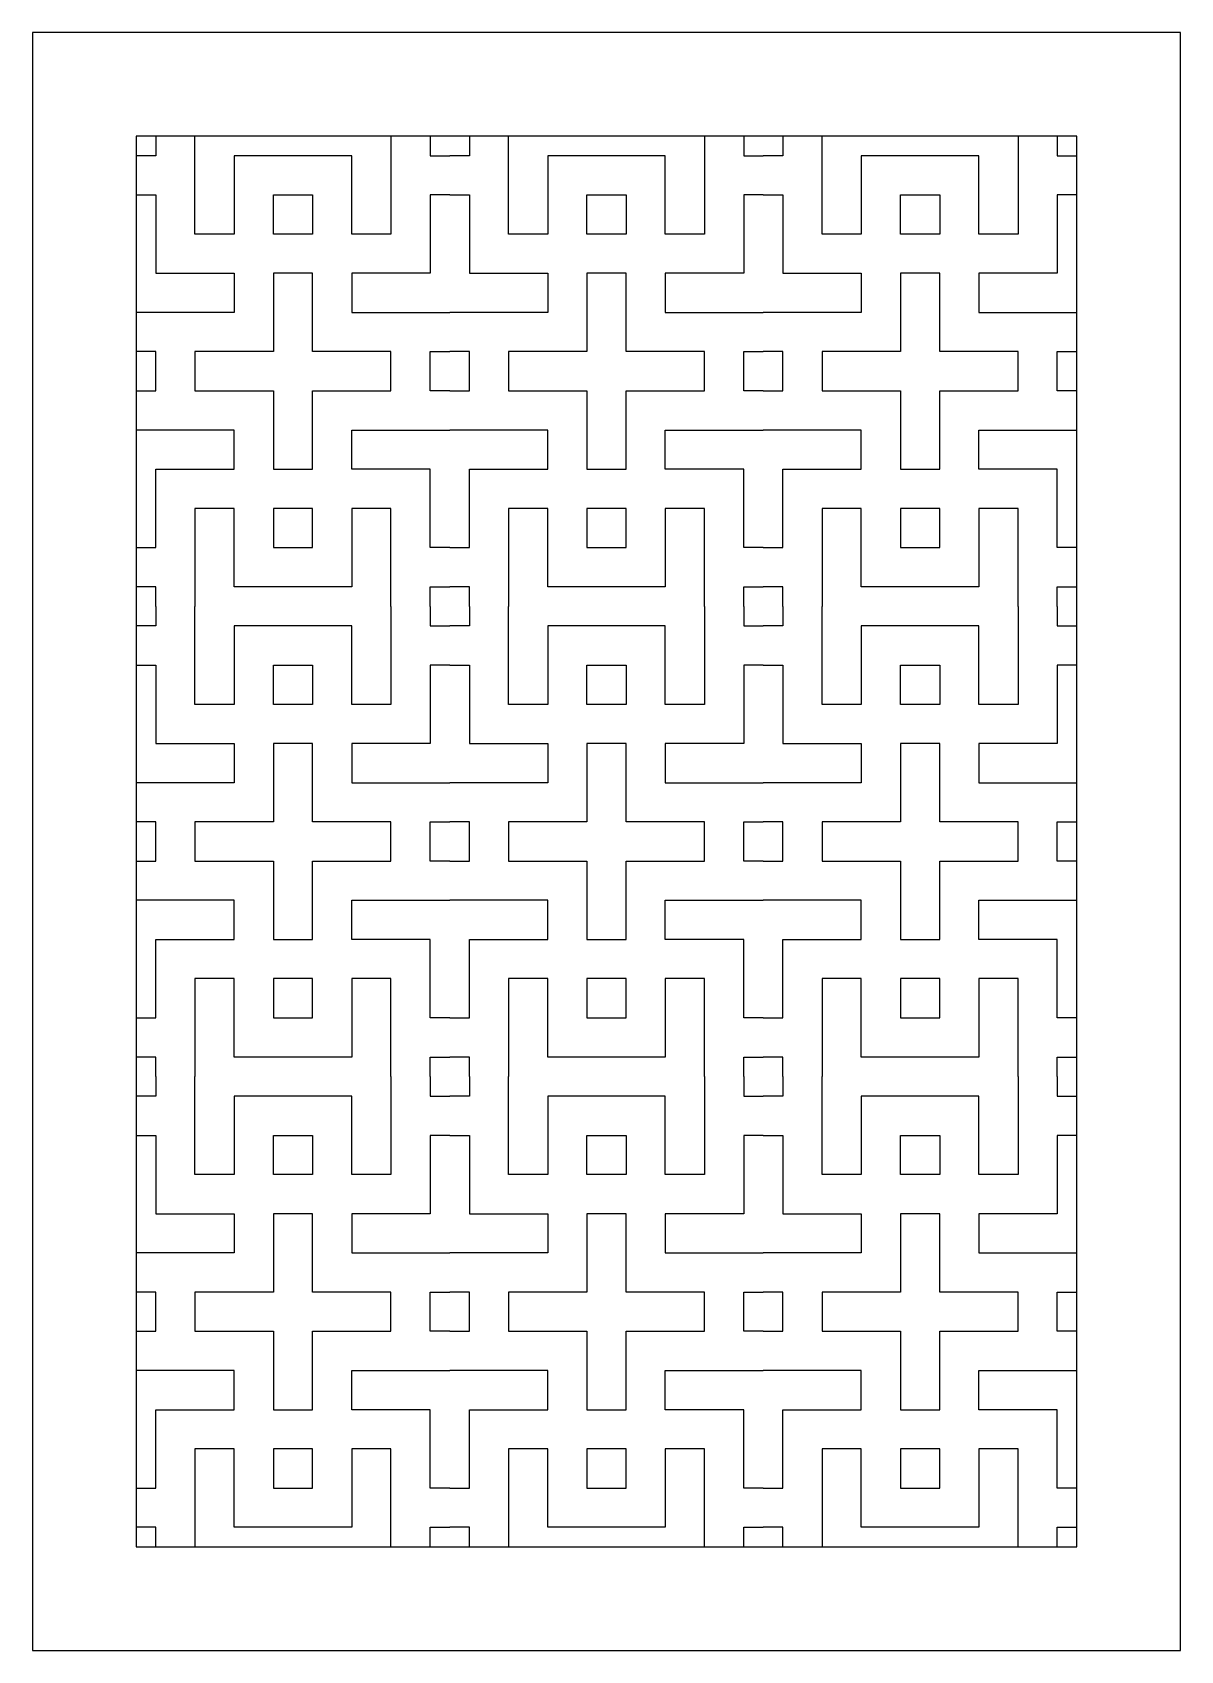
# Model space of a CAD drawing. Extents: x 348 to 458, y 238 to 394.
import ezdxf

# ---------------------------------------------------------------- set-up
doc = ezdxf.new("R2010")
doc.units = 0
doc.layers.add('LAYER_01', color=7, linetype='CONTINUOUS')

msp = doc.modelspace()

# ---------------------------------------------------------------- linework, layer by layer
at = {"layer": 'LAYER_01'}
for points in [[(347.75, 237.79), (458.36, 237.79), (458.36, 393.71), (347.75, 393.71)], [(357.75, 247.79), (448.36, 247.79), (448.36, 383.71), (357.75, 383.71)], [(372.85, 374.27), (370.96, 374.27), (370.96, 378.05), (374.74, 378.05), (374.74, 374.27)], [(403.05, 374.27), (401.16, 374.27), (401.16, 378.05), (404.94, 378.05), (404.94, 374.27)], [(433.26, 374.27), (431.37, 374.27), (431.37, 378.05), (435.15, 378.05), (435.15, 374.27)], [(372.85, 370.5), (370.96, 370.5), (370.96, 362.95), (363.41, 362.95), (363.41, 359.17), (370.96, 359.17), (370.96, 351.62), (374.74, 351.62), (374.74, 359.17), (382.29, 359.17), (382.29, 362.95), (374.74, 362.95), (374.74, 370.5)], [(403.05, 370.5), (401.16, 370.5), (401.16, 362.95), (393.61, 362.95), (393.61, 359.17), (401.16, 359.17), (401.16, 351.62), (404.94, 351.62), (404.94, 359.17), (412.49, 359.17), (412.49, 362.95), (404.94, 362.95), (404.94, 370.5)], [(433.26, 370.5), (431.37, 370.5), (431.37, 362.95), (423.82, 362.95), (423.82, 359.17), (431.37, 359.17), (431.37, 351.62), (435.15, 351.62), (435.15, 359.17), (442.7, 359.17), (442.7, 362.95), (435.15, 362.95), (435.15, 370.5)], [(372.85, 347.84), (370.96, 347.84), (370.96, 344.07), (374.74, 344.07), (374.74, 347.84)], [(403.05, 347.84), (401.16, 347.84), (401.16, 344.07), (404.94, 344.07), (404.94, 347.84)], [(433.26, 347.84), (431.37, 347.84), (431.37, 344.07), (435.15, 344.07), (435.15, 347.84)], [(372.85, 328.96), (370.96, 328.96), (370.96, 332.74), (374.74, 332.74), (374.74, 328.96)], [(403.05, 328.96), (401.16, 328.96), (401.16, 332.74), (404.94, 332.74), (404.94, 328.96)], [(433.26, 328.96), (431.37, 328.96), (431.37, 332.74), (435.15, 332.74), (435.15, 328.96)], [(372.85, 325.19), (370.96, 325.19), (370.96, 317.64), (363.41, 317.64), (363.41, 313.86), (370.96, 313.86), (370.96, 306.31), (374.74, 306.31), (374.74, 313.86), (382.29, 313.86), (382.29, 317.64), (374.74, 317.64), (374.74, 325.19)], [(403.05, 325.19), (401.16, 325.19), (401.16, 317.64), (393.61, 317.64), (393.61, 313.86), (401.16, 313.86), (401.16, 306.31), (404.94, 306.31), (404.94, 313.86), (412.49, 313.86), (412.49, 317.64), (404.94, 317.64), (404.94, 325.19)], [(433.26, 325.19), (431.37, 325.19), (431.37, 317.64), (423.82, 317.64), (423.82, 313.86), (431.37, 313.86), (431.37, 306.31), (435.15, 306.31), (435.15, 313.86), (442.7, 313.86), (442.7, 317.64), (435.15, 317.64), (435.15, 325.19)], [(372.85, 302.54), (370.96, 302.54), (370.96, 298.76), (374.74, 298.76), (374.74, 302.54)], [(403.05, 302.54), (401.16, 302.54), (401.16, 298.76), (404.94, 298.76), (404.94, 302.54)], [(433.26, 302.54), (431.37, 302.54), (431.37, 298.76), (435.15, 298.76), (435.15, 302.54)], [(372.85, 283.66), (370.96, 283.66), (370.96, 287.43), (374.74, 287.43), (374.74, 283.66)], [(403.05, 283.66), (401.16, 283.66), (401.16, 287.43), (404.94, 287.43), (404.94, 283.66)], [(433.26, 283.66), (431.37, 283.66), (431.37, 287.43), (435.15, 287.43), (435.15, 283.66)], [(372.85, 279.88), (370.96, 279.88), (370.96, 272.33), (363.41, 272.33), (363.41, 268.56), (370.96, 268.56), (370.96, 261), (374.74, 261), (374.74, 268.56), (382.29, 268.56), (382.29, 272.33), (374.74, 272.33), (374.74, 279.88)], [(403.05, 279.88), (401.16, 279.88), (401.16, 272.33), (393.61, 272.33), (393.61, 268.56), (401.16, 268.56), (401.16, 261), (404.94, 261), (404.94, 268.56), (412.49, 268.56), (412.49, 272.33), (404.94, 272.33), (404.94, 279.88)], [(433.26, 279.88), (431.37, 279.88), (431.37, 272.33), (423.82, 272.33), (423.82, 268.56), (431.37, 268.56), (431.37, 261), (435.15, 261), (435.15, 268.56), (442.7, 268.56), (442.7, 272.33), (435.15, 272.33), (435.15, 279.88)], [(372.85, 257.23), (370.96, 257.23), (370.96, 253.45), (374.74, 253.45), (374.74, 257.23)], [(403.05, 257.23), (401.16, 257.23), (401.16, 253.45), (404.94, 253.45), (404.94, 257.23)], [(433.26, 257.23), (431.37, 257.23), (431.37, 253.45), (435.15, 253.45), (435.15, 257.23)]]:
    msp.add_lwpolyline(points, close=True, dxfattribs=at)
for points in [[(359.63, 383.71), (359.63, 381.82), (357.75, 381.82)], [(382.29, 383.71), (382.29, 374.27), (378.51, 374.27), (378.51, 381.82), (367.18, 381.82), (367.18, 374.27), (363.41, 374.27), (363.41, 383.71)], [(386.06, 383.71), (386.06, 381.82), (387.95, 381.82)], [(389.84, 383.71), (389.84, 381.82), (387.95, 381.82)], [(412.49, 383.71), (412.49, 374.27), (408.72, 374.27), (408.72, 381.82), (397.39, 381.82), (397.39, 374.27), (393.61, 374.27), (393.61, 383.71)], [(416.27, 383.71), (416.27, 381.82), (418.16, 381.82)], [(420.04, 383.71), (420.04, 381.82), (418.16, 381.82)], [(442.7, 383.71), (442.7, 374.27), (438.92, 374.27), (438.92, 381.82), (427.59, 381.82), (427.59, 374.27), (423.82, 374.27), (423.82, 383.71)], [(446.47, 383.71), (446.47, 381.82), (448.36, 381.82)], [(357.75, 378.05), (359.63, 378.05), (359.63, 370.5), (367.18, 370.5), (367.18, 366.72), (357.75, 366.72)], [(387.95, 378.05), (386.06, 378.05), (386.06, 370.5), (378.51, 370.5), (378.51, 366.72), (387.95, 366.72)], [(387.95, 378.05), (389.84, 378.05), (389.84, 370.5), (397.39, 370.5), (397.39, 366.72), (387.95, 366.72)], [(418.16, 378.05), (416.27, 378.05), (416.27, 370.5), (408.72, 370.5), (408.72, 366.72), (418.16, 366.72)], [(418.16, 378.05), (420.04, 378.05), (420.04, 370.5), (427.59, 370.5), (427.59, 366.72), (418.16, 366.72)], [(448.36, 378.05), (446.47, 378.05), (446.47, 370.5), (438.92, 370.5), (438.92, 366.72), (448.36, 366.72)], [(357.75, 359.17), (359.63, 359.17), (359.63, 362.95), (357.75, 362.95)], [(387.95, 359.17), (386.06, 359.17), (386.06, 362.95), (387.95, 362.95)], [(387.95, 359.17), (389.84, 359.17), (389.84, 362.95), (387.95, 362.95)], [(418.16, 359.17), (416.27, 359.17), (416.27, 362.95), (418.16, 362.95)], [(418.16, 359.17), (420.04, 359.17), (420.04, 362.95), (418.16, 362.95)], [(448.36, 359.17), (446.47, 359.17), (446.47, 362.95), (448.36, 362.95)], [(357.75, 344.07), (359.63, 344.07), (359.63, 351.62), (367.18, 351.62), (367.18, 355.39), (357.75, 355.39)], [(387.95, 344.07), (386.06, 344.07), (386.06, 351.62), (378.51, 351.62), (378.51, 355.39), (387.95, 355.39)], [(387.95, 344.07), (389.84, 344.07), (389.84, 351.62), (397.39, 351.62), (397.39, 355.39), (387.95, 355.39)], [(418.16, 344.07), (416.27, 344.07), (416.27, 351.62), (408.72, 351.62), (408.72, 355.39), (418.16, 355.39)], [(418.16, 344.07), (420.04, 344.07), (420.04, 351.62), (427.59, 351.62), (427.59, 355.39), (418.16, 355.39)], [(448.36, 344.07), (446.47, 344.07), (446.47, 351.62), (438.92, 351.62), (438.92, 355.39), (448.36, 355.39)], [(382.29, 338.4), (382.29, 347.84), (378.51, 347.84), (378.51, 340.29), (367.18, 340.29), (367.18, 347.84), (363.41, 347.84), (363.41, 338.4)], [(412.49, 338.4), (412.49, 347.84), (408.72, 347.84), (408.72, 340.29), (397.39, 340.29), (397.39, 347.84), (393.61, 347.84), (393.61, 338.4)], [(442.7, 338.4), (442.7, 347.84), (438.92, 347.84), (438.92, 340.29), (427.59, 340.29), (427.59, 347.84), (423.82, 347.84), (423.82, 338.4)], [(359.63, 338.4), (359.63, 340.29), (357.75, 340.29)], [(386.06, 338.4), (386.06, 340.29), (387.95, 340.29)], [(389.84, 338.4), (389.84, 340.29), (387.95, 340.29)], [(416.27, 338.4), (416.27, 340.29), (418.16, 340.29)], [(420.04, 338.4), (420.04, 340.29), (418.16, 340.29)], [(446.47, 338.4), (446.47, 340.29), (448.36, 340.29)], [(359.63, 338.4), (359.63, 336.52), (357.75, 336.52)], [(382.29, 338.4), (382.29, 328.96), (378.51, 328.96), (378.51, 336.52), (367.18, 336.52), (367.18, 328.96), (363.41, 328.96), (363.41, 338.4)], [(386.06, 338.4), (386.06, 336.52), (387.95, 336.52)], [(389.84, 338.4), (389.84, 336.52), (387.95, 336.52)], [(412.49, 338.4), (412.49, 328.96), (408.72, 328.96), (408.72, 336.52), (397.39, 336.52), (397.39, 328.96), (393.61, 328.96), (393.61, 338.4)], [(416.27, 338.4), (416.27, 336.52), (418.16, 336.52)], [(420.04, 338.4), (420.04, 336.52), (418.16, 336.52)], [(442.7, 338.4), (442.7, 328.96), (438.92, 328.96), (438.92, 336.52), (427.59, 336.52), (427.59, 328.96), (423.82, 328.96), (423.82, 338.4)], [(446.47, 338.4), (446.47, 336.52), (448.36, 336.52)], [(357.75, 332.74), (359.63, 332.74), (359.63, 325.19), (367.18, 325.19), (367.18, 321.41), (357.75, 321.41)], [(387.95, 332.74), (386.06, 332.74), (386.06, 325.19), (378.51, 325.19), (378.51, 321.41), (387.95, 321.41)], [(387.95, 332.74), (389.84, 332.74), (389.84, 325.19), (397.39, 325.19), (397.39, 321.41), (387.95, 321.41)], [(418.16, 332.74), (416.27, 332.74), (416.27, 325.19), (408.72, 325.19), (408.72, 321.41), (418.16, 321.41)], [(418.16, 332.74), (420.04, 332.74), (420.04, 325.19), (427.59, 325.19), (427.59, 321.41), (418.16, 321.41)], [(448.36, 332.74), (446.47, 332.74), (446.47, 325.19), (438.92, 325.19), (438.92, 321.41), (448.36, 321.41)], [(357.75, 313.86), (359.63, 313.86), (359.63, 317.64), (357.75, 317.64)], [(387.95, 313.86), (386.06, 313.86), (386.06, 317.64), (387.95, 317.64)], [(387.95, 313.86), (389.84, 313.86), (389.84, 317.64), (387.95, 317.64)], [(418.16, 313.86), (416.27, 313.86), (416.27, 317.64), (418.16, 317.64)], [(418.16, 313.86), (420.04, 313.86), (420.04, 317.64), (418.16, 317.64)], [(448.36, 313.86), (446.47, 313.86), (446.47, 317.64), (448.36, 317.64)], [(357.75, 298.76), (359.63, 298.76), (359.63, 306.31), (367.18, 306.31), (367.18, 310.09), (357.75, 310.09)], [(387.95, 298.76), (386.06, 298.76), (386.06, 306.31), (378.51, 306.31), (378.51, 310.09), (387.95, 310.09)], [(387.95, 298.76), (389.84, 298.76), (389.84, 306.31), (397.39, 306.31), (397.39, 310.09), (387.95, 310.09)], [(418.16, 298.76), (416.27, 298.76), (416.27, 306.31), (408.72, 306.31), (408.72, 310.09), (418.16, 310.09)], [(418.16, 298.76), (420.04, 298.76), (420.04, 306.31), (427.59, 306.31), (427.59, 310.09), (418.16, 310.09)], [(448.36, 298.76), (446.47, 298.76), (446.47, 306.31), (438.92, 306.31), (438.92, 310.09), (448.36, 310.09)], [(382.29, 293.1), (382.29, 302.54), (378.51, 302.54), (378.51, 294.98), (367.18, 294.98), (367.18, 302.54), (363.41, 302.54), (363.41, 293.1)], [(412.49, 293.1), (412.49, 302.54), (408.72, 302.54), (408.72, 294.98), (397.39, 294.98), (397.39, 302.54), (393.61, 302.54), (393.61, 293.1)], [(442.7, 293.1), (442.7, 302.54), (438.92, 302.54), (438.92, 294.98), (427.59, 294.98), (427.59, 302.54), (423.82, 302.54), (423.82, 293.1)], [(359.63, 293.1), (359.63, 294.98), (357.75, 294.98)], [(386.06, 293.1), (386.06, 294.98), (387.95, 294.98)], [(389.84, 293.1), (389.84, 294.98), (387.95, 294.98)], [(416.27, 293.1), (416.27, 294.98), (418.16, 294.98)], [(420.04, 293.1), (420.04, 294.98), (418.16, 294.98)], [(446.47, 293.1), (446.47, 294.98), (448.36, 294.98)], [(359.63, 293.1), (359.63, 291.21), (357.75, 291.21)], [(382.29, 293.1), (382.29, 283.66), (378.51, 283.66), (378.51, 291.21), (367.18, 291.21), (367.18, 283.66), (363.41, 283.66), (363.41, 293.1)], [(386.06, 293.1), (386.06, 291.21), (387.95, 291.21)], [(389.84, 293.1), (389.84, 291.21), (387.95, 291.21)], [(412.49, 293.1), (412.49, 283.66), (408.72, 283.66), (408.72, 291.21), (397.39, 291.21), (397.39, 283.66), (393.61, 283.66), (393.61, 293.1)], [(416.27, 293.1), (416.27, 291.21), (418.16, 291.21)], [(420.04, 293.1), (420.04, 291.21), (418.16, 291.21)], [(442.7, 293.1), (442.7, 283.66), (438.92, 283.66), (438.92, 291.21), (427.59, 291.21), (427.59, 283.66), (423.82, 283.66), (423.82, 293.1)], [(446.47, 293.1), (446.47, 291.21), (448.36, 291.21)], [(357.75, 287.43), (359.63, 287.43), (359.63, 279.88), (367.18, 279.88), (367.18, 276.11), (357.75, 276.11)], [(387.95, 287.43), (386.06, 287.43), (386.06, 279.88), (378.51, 279.88), (378.51, 276.11), (387.95, 276.11)], [(387.95, 287.43), (389.84, 287.43), (389.84, 279.88), (397.39, 279.88), (397.39, 276.11), (387.95, 276.11)], [(418.16, 287.43), (416.27, 287.43), (416.27, 279.88), (408.72, 279.88), (408.72, 276.11), (418.16, 276.11)], [(418.16, 287.43), (420.04, 287.43), (420.04, 279.88), (427.59, 279.88), (427.59, 276.11), (418.16, 276.11)], [(448.36, 287.43), (446.47, 287.43), (446.47, 279.88), (438.92, 279.88), (438.92, 276.11), (448.36, 276.11)], [(357.75, 268.56), (359.63, 268.56), (359.63, 272.33), (357.75, 272.33)], [(387.95, 268.56), (386.06, 268.56), (386.06, 272.33), (387.95, 272.33)], [(387.95, 268.56), (389.84, 268.56), (389.84, 272.33), (387.95, 272.33)], [(418.16, 268.56), (416.27, 268.56), (416.27, 272.33), (418.16, 272.33)], [(418.16, 268.56), (420.04, 268.56), (420.04, 272.33), (418.16, 272.33)], [(448.36, 268.56), (446.47, 268.56), (446.47, 272.33), (448.36, 272.33)], [(357.75, 253.45), (359.63, 253.45), (359.63, 261), (367.18, 261), (367.18, 264.78), (357.75, 264.78)], [(387.95, 253.45), (386.06, 253.45), (386.06, 261), (378.51, 261), (378.51, 264.78), (387.95, 264.78)], [(387.95, 253.45), (389.84, 253.45), (389.84, 261), (397.39, 261), (397.39, 264.78), (387.95, 264.78)], [(418.16, 253.45), (416.27, 253.45), (416.27, 261), (408.72, 261), (408.72, 264.78), (418.16, 264.78)], [(418.16, 253.45), (420.04, 253.45), (420.04, 261), (427.59, 261), (427.59, 264.78), (418.16, 264.78)], [(448.36, 253.45), (446.47, 253.45), (446.47, 261), (438.92, 261), (438.92, 264.78), (448.36, 264.78)], [(382.29, 247.79), (382.29, 257.23), (378.51, 257.23), (378.51, 249.68), (367.18, 249.68), (367.18, 257.23), (363.41, 257.23), (363.41, 247.79)], [(412.49, 247.79), (412.49, 257.23), (408.72, 257.23), (408.72, 249.68), (397.39, 249.68), (397.39, 257.23), (393.61, 257.23), (393.61, 247.79)], [(442.7, 247.79), (442.7, 257.23), (438.92, 257.23), (438.92, 249.68), (427.59, 249.68), (427.59, 257.23), (423.82, 257.23), (423.82, 247.79)], [(359.63, 247.79), (359.63, 249.68), (357.75, 249.68)], [(386.06, 247.79), (386.06, 249.68), (387.95, 249.68)], [(389.84, 247.79), (389.84, 249.68), (387.95, 249.68)], [(416.27, 247.79), (416.27, 249.68), (418.16, 249.68)], [(420.04, 247.79), (420.04, 249.68), (418.16, 249.68)], [(446.47, 247.79), (446.47, 249.68), (448.36, 249.68)]]:
    msp.add_lwpolyline(points, dxfattribs=at)

doc.saveas('drawing.dxf')
